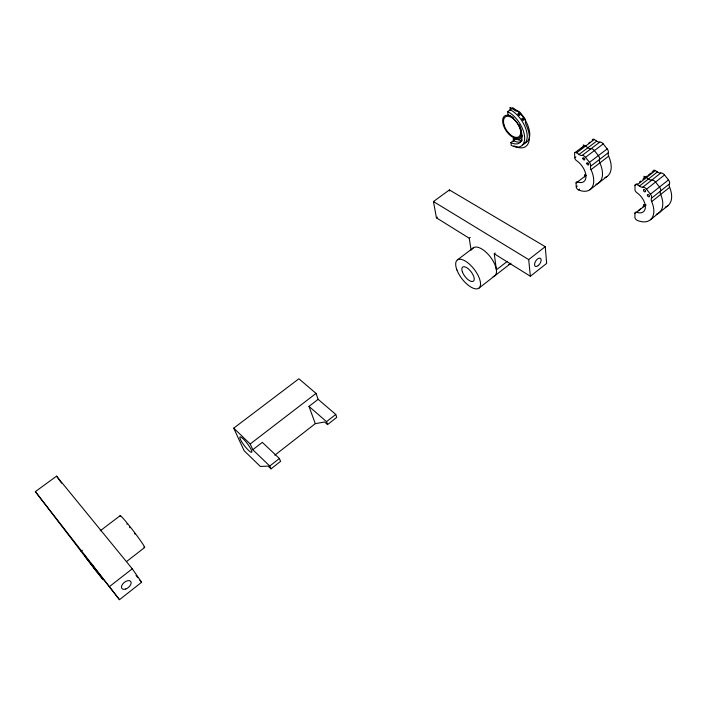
<?xml version="1.0" encoding="UTF-8"?>
<svg xmlns="http://www.w3.org/2000/svg" width="707" height="707" viewBox="0 0 707 707"><rect width="100%" height="100%" fill="white"/><g stroke="black" fill="none" stroke-linecap="round" stroke-linejoin="round"><path stroke-width="1.06" d="M636.017 212.409L634.921 213.284L634.913 217.217A2.616 1.52 49.9 0 0 637.201 220.372A23.808 14.096 50.5 0 0 651.695 201.61L669.617 187.346A5.382 3.367 49.6 0 1 669.441 183.917A4.021 2.51 50 0 0 668.469 179.923L664.536 174.965A4.021 2.51 50.4 0 0 660.789 173.003A5.373 3.367 50.8 0 1 657.404 171.934L655.371 170.564A2.669 1.661 50.8 0 0 652.941 171.448L651.827 172.322M637.246 183.749L634.983 185.526L634.974 189.662A2.678 1.608 50.8 0 0 636.715 192.569A13.23 7.83 50.5 0 1 645.385 206.974A13.23 7.83 50.5 0 1 636.636 212.259A2.625 1.538 50 0 0 634.921 213.284M643.706 206.444L643.724 204.5A13.177 7.936 50.4 0 0 645.968 205.428M643.997 178.314L644.024 176.264A23.72 14.281 50.4 0 1 648.434 178.986A5.391 3.332 50.9 0 0 651.801 180.073A4.039 2.483 50.4 0 1 655.548 182.061L659.49 187.037A4.039 2.483 50.1 0 1 660.488 191.031A5.4 3.323 49.7 0 0 660.692 194.452A23.72 14.281 50.4 0 1 656.229 214.301M650.431 219.736L668.044 205.578M651.695 201.61A5.426 3.288 49.7 0 1 651.474 198.207L669.441 183.917M638.227 210.659L640.418 208.91M642.61 207.169L643.706 206.294M644.802 205.428L645.898 204.553M636.636 212.259L645.447 205.251M651.474 198.207A4.056 2.448 50.2 0 0 650.44 194.204L668.469 179.923M634.983 185.526A2.687 1.617 50.9 0 1 637.361 184.686L639.393 186.082A5.417 3.288 50.9 0 0 642.751 187.196A4.048 2.448 50.5 0 1 646.49 189.211L664.536 174.965M642.751 187.196L660.789 173.003M119.501 599.695L141.603 582.285L132.28 568.799L56.578 476.156L35.35 491.621L96.346 571.309L103.098 579.749L90.903 563.187L119.501 599.695L35.35 491.621M495.271 253.018L494.264 253.795L530.365 276.234L546.652 263.411L545.256 246.672L449.396 189.936L433.462 201.548L436.431 217.844L469.245 238.241L471.109 250.243M639.499 181.982L640.63 181.098M642.875 179.339L647.365 175.822M648.478 174.947L650.714 173.197M637.361 184.686L655.371 170.564M639.393 186.082L657.404 171.934M269.765 466.037L279.389 458.507L262.324 442.361L252.788 449.714L269.765 466.037L271.011 468.865L280.599 461.353L279.389 458.507M335.763 414.443L336.753 417.377L327.553 424.58L326.528 421.664L335.763 414.443L318.132 399.34L316.047 393.401L298.893 378.766L233.717 428.168L244.118 450.713L260.344 466.461L268.147 466.107L271.011 468.865M274.82 455.184L315.295 423.652L324.601 421.999L327.553 424.58M109.673 586.43L132.28 568.799M530.365 276.234L528.695 259.593L545.256 246.672M126.571 561.535L144.635 547.518M479.063 288.023L510.313 263.773M507.281 261.387L496.394 269.809L494.264 253.795M589.859 189.759L607.119 176.45M315.295 423.652L308.986 406.384L318.132 399.34M586.2 175.371L576.064 183.033L576.258 186.895A2.492 1.396 52.6 0 0 578.45 189.909L579.528 189.087M252.788 449.714L250.207 443.969L316.047 393.401M576.258 186.895L577.336 186.074M578.45 189.909A24.038 13.654 53.2 0 0 591.025 169.636L608.647 156.194A5.143 3.102 52.8 0 1 608.276 152.792A3.853 2.307 53.2 0 0 607.198 148.912L603.23 143.91A3.853 2.307 53.5 0 0 599.81 142.098A5.143 3.093 53.9 0 1 596.699 141.117A23.87 14.025 53.3 0 0 594.322 139.491A2.554 1.52 53.9 0 0 592.219 140.26M591.025 169.636A5.188 3.014 52.8 0 1 590.61 166.242A3.88 2.254 53.2 0 0 589.479 162.363L607.198 148.912M81.031 551.248L82.348 550.249M590.61 166.242L608.276 152.792M100.27 530.763L120.208 515.642M457.597 259.778L473.602 247.644M576.064 183.033A2.501 1.405 52.7 0 1 577.566 181.973A13.919 7.901 53.2 0 0 585.953 175.955A13.919 7.901 53.2 0 0 576.505 160.595A2.563 1.476 53.6 0 1 574.782 157.776L574.579 153.702A2.572 1.485 53.8 0 1 576.638 152.783A24.038 13.654 53.2 0 1 579.006 154.435A5.188 3.014 53.8 0 0 582.082 155.469L599.81 142.098M582.082 155.469A3.88 2.254 53.5 0 1 585.493 157.316L603.23 143.91M576.638 152.783L594.322 139.491M579.006 154.435L596.699 141.117M574.782 157.776L575.887 156.945M469.245 238.241L470.243 237.49M575.003 152.597L583.867 145.942M581.225 148.709L582.329 147.878M588.931 142.92L590.027 142.098M436.431 217.844L437.421 217.12M524.117 143.256A20.954 11.418 56.1 0 0 528.571 127.472A20.954 11.418 56.1 0 0 512.84 107.95L507.679 111.635A20.998 11.321 56 0 1 524.559 136.274A20.998 11.321 56 0 1 511.241 145.333L510.94 142.522L515.96 138.872A17.357 9.456 56.1 0 0 522.482 140.154M433.462 201.548L528.695 259.593M308.986 406.384L326.528 421.664M233.717 428.168L250.207 443.969M136.009 575.418L137.865 577.699M139.73 579.987L141.603 582.285M646.49 189.211L650.44 194.204M585.493 157.316L589.479 162.363M56.578 476.156L60.307 481.44M60.926 482.315L61.544 483.19M449.396 189.936L449.572 190.97M507.679 111.635L507.988 114.605A17.392 9.385 56 0 1 521.952 135.002A17.392 9.385 56 0 1 510.94 142.522M510.313 110.274L510.003 107.305A23.967 13 56.1 0 1 514.555 110.221A4.914 2.722 56.8 0 0 517.303 111.114A3.676 2.033 56.4 0 1 520.361 112.758L524.311 117.76A3.676 2.033 56.2 0 1 525.513 121.498A4.905 2.731 55.9 0 0 526.105 124.839A23.967 13 56.1 0 1 527.926 144.051A23.967 13 56.1 0 1 513.98 145.845M513.538 141.559L513.211 138.342A14.379 7.795 56.1 0 0 522.146 135.647M512.84 107.95L512.911 108.692M515.96 138.872L516.048 139.756M583.425 146.923L583.337 144.9A23.95 13.84 53.3 0 1 587.888 147.754A5.161 3.049 53.9 0 0 590.981 148.762A3.862 2.28 53.5 0 1 594.393 150.591L598.369 155.611A3.862 2.28 53.2 0 1 599.474 159.49A5.161 3.058 52.8 0 0 599.872 162.893A23.95 13.84 53.3 0 1 595.939 184.288M584.707 176.865L584.609 174.664A13.866 8.016 53.3 0 0 586.121 175.345M521.333 141.497A17.375 9.421 56.1 0 1 513.45 140.693M510.26 109.797A20.971 11.374 56.1 0 1 525.769 128.612A20.971 11.374 56.1 0 1 522.482 144.847M120.331 516.41A20.096 1.184 52.5 0 1 133.411 531.001A20.096 1.184 52.5 0 1 143.875 547.121M126.792 524.011A10.048 0.592 52.5 0 1 127.066 524.276M129.531 527.086A10.048 0.592 52.5 0 1 130.088 527.767M134.427 533.352A10.048 0.592 52.5 0 1 134.993 534.121M472.285 249.041A17.64 8.007 52.5 0 1 490.552 257.189A17.64 8.007 52.5 0 1 493.088 276.57M510.949 263.207A17.525 8.263 52.5 0 1 508.704 264.453M518.965 124.379A13.186 7.15 56.1 0 1 516.19 138.422A13.186 7.15 56.1 0 1 502.73 122.293A13.186 7.15 56.1 0 1 513.636 117.989M669.617 187.346A23.631 14.467 50.3 0 1 665.207 207.195M608.647 156.194A23.87 14.025 53.3 0 1 604.945 177.545M84.531 555.525L96.894 571.671L84.531 555.525M522.075 119.059A1.228 0.68 56.2 0 0 523.56 120.349A1.228 0.68 56.2 0 0 523.118 118.52A1.228 0.68 56.2 0 0 522.075 119.059M518.151 114.136A1.228 0.68 56.4 0 0 519.654 115.356A1.228 0.68 56.4 0 0 519.141 113.5A1.228 0.68 56.4 0 0 518.151 114.136M241.608 441.628A9.651 1.803 52.5 0 0 251.683 452.25A9.651 1.803 52.5 0 0 244.18 439.869A9.651 1.803 52.5 0 0 241.608 441.628M125.705 589.037A5.674 3.279 -39.3 0 0 130.768 581.481A5.674 3.279 -39.3 0 0 122.426 584.389A5.674 3.279 -39.3 0 0 125.705 589.037M456.934 269.994A17.746 7.742 52.5 0 0 478.4 288.465A17.746 7.742 52.5 0 0 468.98 263.738A17.746 7.742 52.5 0 0 456.934 269.994M462.466 272.142A8.873 3.871 52.5 0 0 473.204 281.306A8.873 3.871 52.5 0 0 468.423 268.916A8.873 3.871 52.5 0 0 462.466 272.142M538.319 265.514A4.737 2.474 -57.4 0 0 540.431 258.347A4.737 2.474 -57.4 0 0 534.775 263.092A4.737 2.474 -57.4 0 0 538.319 265.514M504.056 124.998A11.984 6.496 56.1 0 0 518.752 136.796A11.984 6.496 56.1 0 0 513.415 118.749A11.984 6.496 56.1 0 0 504.056 124.998M643.529 190.598A1.352 0.813 50.5 0 0 645.367 191.721A1.352 0.813 50.5 0 0 644.634 189.706A1.352 0.813 50.5 0 0 643.529 190.598M647.462 195.565A1.352 0.813 50.2 0 0 649.3 196.696A1.352 0.813 50.2 0 0 648.575 194.69A1.352 0.813 50.2 0 0 647.462 195.565M582.886 158.633A1.29 0.751 53.5 0 0 584.539 159.897A1.29 0.751 53.5 0 0 584.009 157.97A1.29 0.751 53.5 0 0 582.886 158.633M586.845 163.626A1.29 0.751 53.2 0 0 588.507 164.925A1.29 0.751 53.2 0 0 588.003 163.008A1.29 0.751 53.2 0 0 586.845 163.626"/></g></svg>
